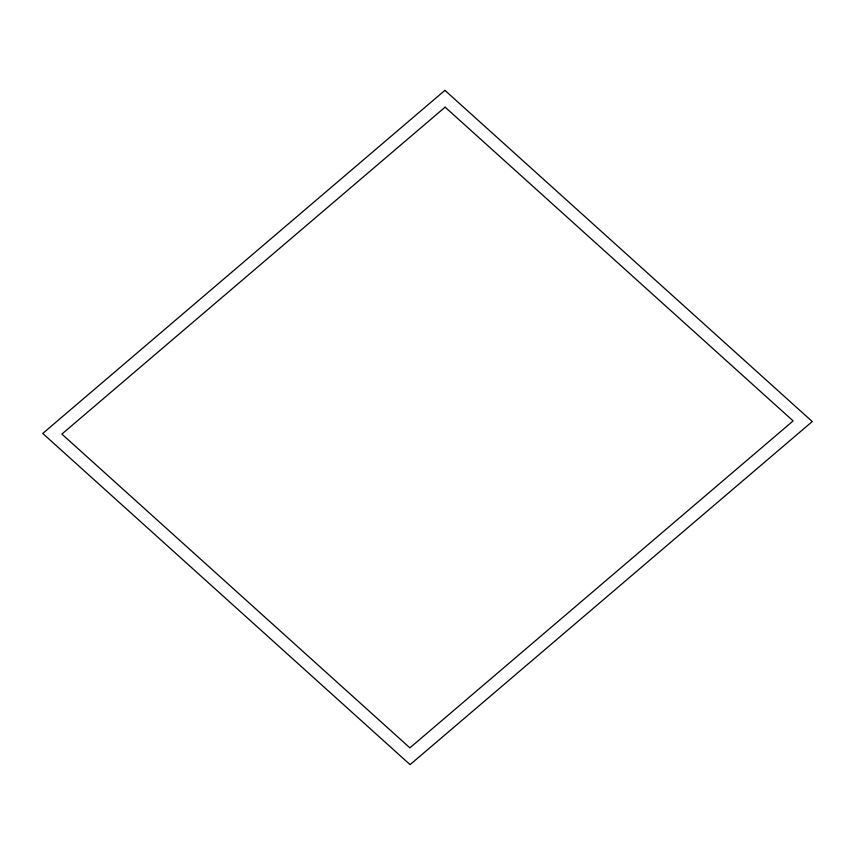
<?xml version="1.0" encoding="UTF-8"?>
<svg xmlns="http://www.w3.org/2000/svg" width="855" height="855" viewBox="0 0 855 855"><rect width="100%" height="100%" fill="white"/><g stroke="black" fill="none" stroke-linecap="round" stroke-linejoin="round"><path stroke-width="1.28" d="M444.91 90.363L42.75 433.442L410.09 764.637L812.25 421.558L444.91 90.363M445.113 107.153L61.881 434.084L409.887 747.847L793.119 420.916L445.113 107.153"/></g></svg>
